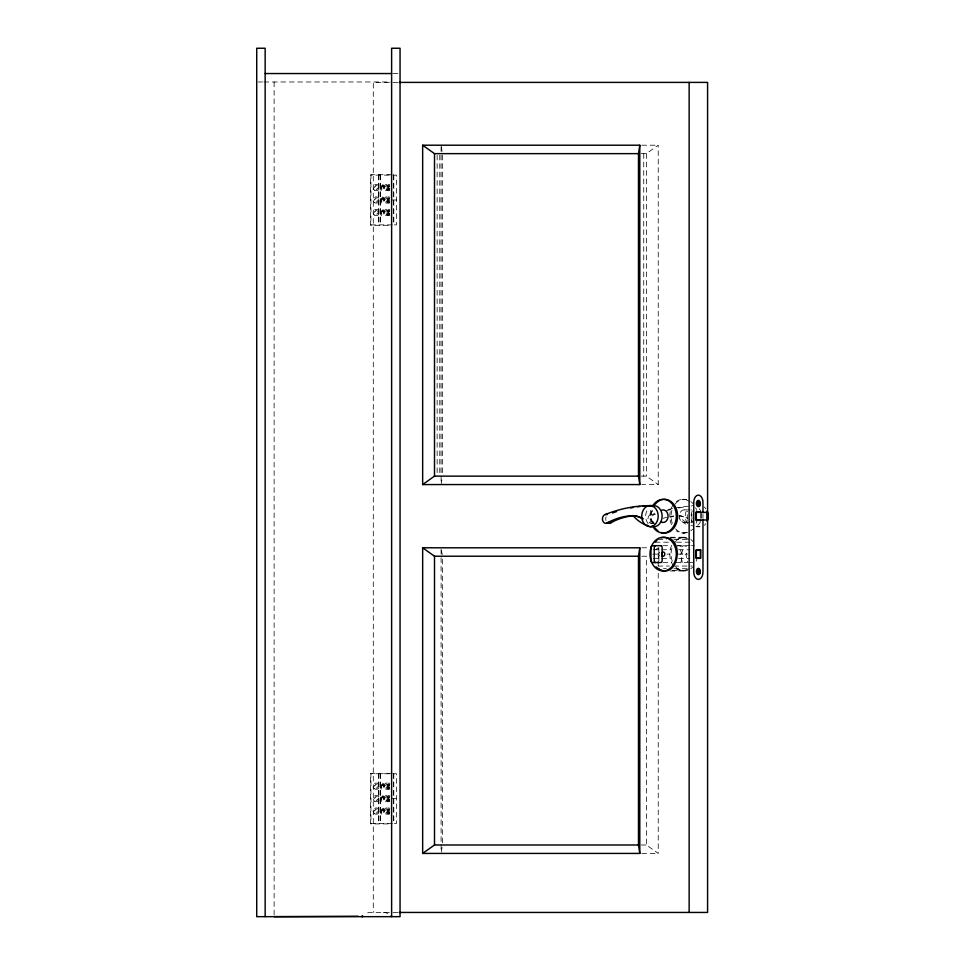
<?xml version="1.0" encoding="UTF-8"?>
<svg xmlns="http://www.w3.org/2000/svg" width="965" height="965" viewBox="0 0 965 965"><rect width="100%" height="100%" fill="white"/><g stroke="black" fill="none" stroke-linecap="round" stroke-linejoin="round"><path stroke-width="0.72" stroke-dasharray="4.83 3.62" d="M673.606 566.045C669.336 560.243 668.733 552.257 671.519 545.683L663.003 545.683M441.102 484.563L442.199 477.542M441.319 852.023L442.199 846.401M680.94 562.547L682.593 554.115A4.475 3.498 -90 0 1 682.086 546.636A4.475 3.498 -90 0 1 687.623 549.085M641.122 153.64L646.393 153.64L658.239 145.208L658.239 484.563L641.773 484.563M655.874 549.483L658.239 547.794L658.239 565.864M676.332 539.519L682.918 537.252L689.493 539.519M676.332 568.723L682.918 570.978L689.493 568.723M653.329 522.596L651.411 523.38A4.391 3.426 -90 0 1 647.961 519.411A4.391 3.426 -90 0 1 650.76 514.671A244.772 191.022 -90 0 1 654.789 513.271M672.509 508.567L671.145 508.832A244.772 191.022 -90 0 0 667.032 509.773M393.032 73.545L398.654 73.545M258.174 81.977L262.528 81.977M263.976 81.977L391.621 81.977M397.773 82.399L373.298 82.399L373.298 912.444M641.773 145.208L658.239 145.208M391.621 174.713L370.548 174.713L370.548 225.303L390.294 225.303M387.749 186.752L387.749 185.642L386.096 185.642L386.121 186.752L384.987 186.752L384.999 188.392L386.121 188.392L386.121 189.514L387.749 189.514L387.749 188.392M387.616 186.752L389.136 186.752L389.136 185.642M387.616 188.392L389.136 188.392L389.136 189.514M387.749 199.188L387.749 198.078L386.096 198.078L386.096 199.188L384.987 199.188L384.987 200.829L386.121 200.829L386.121 201.95L387.749 201.95L387.749 200.829M387.616 199.188L389.136 199.188L389.136 198.078M392.152 200.008L396.458 200.008M387.616 200.829L389.136 200.829L389.136 201.95M387.749 211.625L387.749 210.515L386.096 210.515L386.121 211.625L384.987 211.625L384.999 213.265L386.121 213.265L386.121 214.387L387.749 214.387L387.749 213.265M387.616 211.625L389.136 211.625L389.136 210.515M387.616 213.265L389.136 213.265L389.136 214.387M392.321 224.881L370.934 224.881L370.97 175.135L396.446 175.135L396.458 224.881L392.852 224.881M641.122 476.131L646.393 476.131L658.239 484.563M682.918 499.315L684.233 499.315M684.233 509.858L692.146 509.858A6.321 4.934 -90 0 0 690.868 510.075M650.76 514.671L654.053 514.671A244.772 191.022 -90 0 1 656.743 513.73M686.151 522.692A34.258 26.731 -90 0 1 679.855 516.721L679.167 515.744L679.83 515.744A35.657 27.828 -90 0 1 687.357 518.145M692.267 510.907A10.543 8.227 -90 0 0 692.267 521.45L691.603 521.45A10.543 8.227 -90 0 0 692.918 523.633M684.233 522.499L692.146 522.499A6.321 4.934 -90 0 1 690.868 522.282M651.411 523.38L654.704 523.38M696.091 526.721L700.047 526.721A10.543 8.227 -90 0 1 695.934 525.31M682.918 533.042L684.233 533.042M670.144 537.252L684.233 537.252M670.711 537.831L686.32 537.831M657.889 539.519L666.405 539.519M673.884 539.519L688.081 539.519M655.163 542.197L669.348 542.197M676.61 542.197L692.219 542.197M677.285 545.683L690.059 545.683M691.471 545.683L694.318 545.683M641.773 547.794L649.252 547.794M653.172 549.76L670.205 549.76M678.6 549.76L689.951 549.76M652.726 554.115L659.819 554.115M666.912 554.115L669.758 554.115M677.321 554.115L687.562 554.115M641.894 556.226L646.393 556.226L646.393 844.99L658.239 853.422L658.239 571.883M653.172 558.482L660.265 558.482M661.688 558.482L670.205 558.482M678.6 558.482L689.951 558.482M663.003 562.547L671.519 562.547M675.669 562.547L687.526 562.547L685.874 554.115A4.475 3.498 -90 0 0 687.659 551.039M688.636 562.547L692.894 562.547M657.997 566.045L669.348 566.045M673.775 566.045L692.219 566.045M663.45 568.614L666.284 568.614M673.884 568.723L688.081 568.723M672.412 570.412L686.32 570.412M670.144 570.978L684.233 570.978M391.754 773.327L370.548 773.327L370.548 823.917L391.935 823.917M387.749 785.365L387.749 784.255L386.096 784.255L386.121 785.365L384.987 785.365L384.999 787.006L386.121 787.006L386.121 788.128L387.749 788.128L387.749 787.006M387.616 785.365L389.136 785.365L389.136 784.255M387.616 787.006L389.136 787.006L389.136 788.128M387.749 797.802L387.749 796.692L386.096 796.692L386.096 797.802L384.987 797.802L384.987 799.442L386.121 799.442L386.121 800.564L387.749 800.564L387.749 799.442M387.616 797.802L389.136 797.802L389.136 796.692M392.152 798.622L396.458 798.622M387.616 799.442L389.136 799.442L389.136 800.564M387.749 810.238L387.749 809.128L386.096 809.128L386.096 810.238L384.987 810.238L384.999 811.879L386.121 811.879L386.121 813L387.749 813L387.749 811.879M387.616 810.238L389.136 810.238L389.136 809.128M387.616 811.879L389.136 811.879L389.136 813M392.321 823.495L370.934 823.495L370.934 773.749L396.446 773.749L396.458 823.495L392.852 823.495M641.122 844.99L646.393 844.99M641.773 853.422L658.239 853.422M397.773 912.444L370.548 912.444A10.543 10.543 0 0 0 364.444 914.398M676.224 568.614L679.505 570.412M682.255 562.547L680.602 554.115A4.475 3.498 -90 0 0 682.086 548.156A4.475 3.498 -90 0 0 677.466 546.118M441.319 146.608L442.199 152.229M441.536 550.605L442.199 554.827M702.978 514.019L702.978 518.519M700.674 513.368L700.674 518.989M658.866 547.794L658.866 560.448A2.111 1.315 -90 0 1 658.818 560.991M646.393 153.64L646.393 476.131M643.751 153.64L643.751 476.131M442.416 155.148L442.416 474.623M442.416 559.242L442.416 843.494M441.102 146.704L441.102 483.067M441.102 549.302L441.102 842.891M441.102 844.387L441.102 851.926M439.775 155.148L439.775 474.623M437.145 155.148L437.145 474.623M393.792 175.135L393.792 224.881M393.792 773.749L393.792 823.495M393.394 174.713L393.394 225.303M393.394 773.327L393.394 823.917M389.329 186.752L389.329 185.642L388.304 185.642L388.304 186.752M389.329 188.392L389.329 189.514L388.304 189.514L388.304 188.392M389.329 199.188L389.329 198.078L388.304 198.078L388.304 199.188M389.329 200.829L389.329 201.95L388.304 201.95L388.304 200.829M389.329 211.625L389.329 210.515L388.304 210.515L388.304 211.625M389.329 213.265L389.329 214.387L388.304 214.387L388.304 213.265M389.329 785.365L389.329 784.255L388.304 784.255L388.304 785.365M389.329 787.006L389.329 788.128L388.304 788.128L388.304 787.006M389.329 797.802L389.329 796.692L388.304 796.692L388.304 797.802M389.329 799.442L389.329 800.564L388.304 800.564L388.304 799.442M389.329 810.238L389.329 809.128L388.304 809.128L388.304 810.238M389.329 811.879L389.329 813L388.304 813L388.304 811.879M388.859 186.752L388.871 188.392M388.859 199.188L388.871 200.829M388.871 211.625L388.859 213.265M388.871 785.365L388.859 787.006M388.859 797.802L388.871 799.442M388.871 810.238L388.859 811.879M388.437 186.752L388.437 188.392M388.437 199.188L388.437 200.829M388.437 211.625L388.437 213.265M388.437 785.365L388.437 787.006M388.437 797.802L388.437 799.442M388.437 810.238L388.437 811.879M387.737 185.642L387.737 189.514M387.737 198.078L387.737 201.95M387.737 210.515L387.737 214.387M387.737 784.255L387.737 788.128M387.737 796.692L387.737 800.564M387.737 809.128L387.737 813M382.683 185.642L382.683 186.752L384.203 186.752L384.203 188.392L382.683 188.392L382.683 189.514M382.683 198.078L382.683 199.188L384.203 199.188L384.203 200.829L382.683 200.829L382.683 201.95M382.683 210.515L382.683 211.625L384.203 211.625L384.203 213.265L382.683 213.265L382.683 214.387M382.683 784.255L382.683 785.365L384.203 785.365L384.203 787.006L382.683 787.006L382.683 788.128M382.683 796.692L382.683 797.802L384.203 797.802L384.203 799.442L382.683 799.442L382.683 800.564M382.683 809.128L382.683 810.238L384.203 810.238L384.203 811.879L382.683 811.879L382.683 813M382.478 185.642L382.478 186.752L380.958 186.752L380.958 188.392L382.478 188.392L382.478 189.514M382.478 198.078L382.478 199.188L380.958 199.188L380.958 200.829L382.478 200.829L382.478 201.95M382.478 210.515L382.478 211.625L380.958 211.625L380.958 213.265L382.478 213.265L382.478 214.387M382.478 784.255L382.478 785.365L380.958 785.365L380.958 787.006L382.478 787.006L382.478 788.128M382.478 796.692L382.478 797.802L380.958 797.802L380.958 799.442L382.478 799.442L382.478 800.564M382.478 809.128L382.478 810.238L380.958 810.238L380.958 811.879L382.478 811.879L382.478 813M381.778 186.752L381.778 188.392M381.778 199.188L381.778 200.829M381.778 211.625L381.778 213.265M381.778 785.365L381.778 787.006M381.778 797.802L381.778 799.442M381.778 810.238L381.778 811.879M381.657 186.752L381.657 185.642L383.503 185.642L383.503 189.514L381.657 189.514L381.657 188.392M381.657 199.188L381.657 198.078L383.503 198.078L383.503 201.95L381.657 201.95L381.657 200.829M381.657 211.625L381.657 210.515L383.503 210.515L383.503 214.387L381.657 214.387L381.657 213.265M381.657 785.365L381.657 784.255L383.503 784.255L383.503 788.128L381.657 788.128L381.657 787.006M381.657 797.802L381.657 796.692L383.503 796.692L383.503 800.564L381.657 800.564L381.657 799.442M381.657 810.238L381.657 809.128L383.503 809.128L383.503 813L381.657 813L381.657 811.879M380.487 175.135L380.487 224.881M380.487 773.749L380.487 823.495M380.222 174.713L380.222 225.303M380.222 773.327L380.222 823.917M378.835 175.135L378.835 224.881M378.835 773.749L378.835 823.495M378.57 174.713L378.57 225.303M378.57 773.327L378.57 823.917M274.12 81.977L274.12 916.666M383.189 912.444A10.543 10.543 0 0 1 389.305 914.398M652.545 523.307A16.863 13.16 -90 0 1 652.545 509.05M686.32 532.463A16.863 13.16 90 0 1 676.332 530.786M671.519 524.61A16.863 13.16 90 0 1 673.606 504.261M676.332 501.571A16.863 13.16 90 0 1 689.493 501.571M653.968 522.282A6.321 4.934 -90 0 1 650.301 516.178A6.321 4.934 -90 0 1 653.968 510.075M653.703 523.211A4.391 3.426 -90 0 1 651.242 518.76A4.391 3.426 -90 0 1 654.053 514.671M666.224 510.823A244.772 191.022 -90 0 1 673.075 509.134M696.597 526.359A10.543 8.227 -90 0 0 698.732 526.721A34.258 26.731 -90 0 1 696.115 526.552M691.326 520.69A35.657 27.828 -90 0 1 692.267 521.45M678.576 508.012A244.772 191.022 90 0 1 686.875 506.709M648.106 523.633A10.543 8.227 -90 0 1 648.106 508.724M605.996 520.593A4.463 3.486 -90 0 1 606.141 516.77M679.167 515.744A35.657 27.828 -90 0 1 687.719 518.7M699.275 508.724A10.543 8.227 -90 0 1 700.578 510.907M701.398 513.452A10.543 8.227 -90 0 1 701.398 518.905M700.578 521.45A10.543 8.227 -90 0 1 695.584 526.359M687.647 523.633A10.543 8.227 -90 0 1 687.647 508.724M691.326 505.998A10.543 8.227 -90 0 1 693.461 505.636M704.161 507.047A10.543 8.227 -90 0 1 705.861 508.724M705.861 523.633A10.543 8.227 -90 0 1 704.161 525.31M692.098 518.905A10.543 8.227 -90 0 1 692.098 513.452M693.521 526.058A34.258 26.731 -90 0 1 690.988 525.25M675.283 508.012A244.772 191.022 90 0 1 691.917 505.877M685.886 524.116A34.258 26.731 -90 0 1 679.167 518.965M669.951 517.312A87.743 68.467 90 0 1 673.461 516.54M663.196 518.326A87.743 68.467 90 0 1 666.658 517.312M670.156 516.54A87.743 68.467 90 0 1 673.691 515.998M687.719 520.654A6.321 4.934 -90 0 1 680.747 520.654A6.321 4.934 -90 0 1 680.747 511.703A6.321 4.934 -90 0 1 687.719 511.703M687.864 519.339A6.321 4.934 -90 0 1 687.37 514.538M651.218 523.307A16.863 13.16 -90 0 1 651.218 509.05M690.819 501.571A16.863 13.16 -90 0 1 693.533 504.261M695.632 507.747A16.863 13.16 -90 0 1 696.597 510.413M696.947 520.545A16.863 13.16 -90 0 1 696.163 523.307M692.689 529.097A16.863 13.16 -90 0 1 690.819 530.786M687.635 532.463A16.863 13.16 -90 0 1 674.933 528.108M672.303 523.307A16.863 13.16 -90 0 1 672.834 507.747M674.933 504.261A16.863 13.16 -90 0 1 687.635 499.894M389.667 189.152A3.16 3.16 0 0 1 384.902 189.996A3.16 3.16 0 0 1 384.902 185.159A3.16 3.16 0 0 1 389.667 185.992M389.667 201.589A3.16 3.16 0 0 1 384.902 202.433A3.16 3.16 0 0 1 384.902 197.584A3.16 3.16 0 0 1 389.667 198.428M389.667 214.025A3.16 3.16 0 0 1 384.902 214.869A3.16 3.16 0 0 1 384.902 210.02A3.16 3.16 0 0 1 389.667 210.865M389.812 215.183A3.16 1.978 -90 0 1 386.844 212.445A3.16 1.978 -90 0 1 389.812 209.707M389.812 202.747A3.16 1.978 90 0 1 386.844 200.008A3.16 1.978 90 0 1 389.812 197.27M389.812 190.31A3.16 1.978 -90 0 1 386.844 187.572A3.16 1.978 -90 0 1 389.812 184.834M687.635 570.412A16.863 13.16 90 0 1 674.933 566.045M672.303 561.244A16.863 13.16 90 0 1 672.834 545.683M674.933 542.197A16.863 13.16 90 0 1 687.635 537.831M690.819 539.519A16.863 13.16 90 0 1 693.533 542.197M696.947 558.482A16.863 13.16 90 0 1 696.163 561.244M692.689 567.034A16.863 13.16 90 0 1 690.819 568.723M659.686 555.949A2.111 1.641 -90 0 1 659.686 552.294M389.667 787.766A3.16 3.16 0 0 1 384.902 788.61A3.16 3.16 0 0 1 384.902 783.761A3.16 3.16 0 0 1 389.667 784.605M389.667 800.202A3.16 3.16 0 0 1 384.902 801.047A3.16 3.16 0 0 1 384.902 796.197A3.16 3.16 0 0 1 389.667 797.042M389.667 812.639A3.16 3.16 0 0 1 384.902 813.483A3.16 3.16 0 0 1 384.902 808.634A3.16 3.16 0 0 1 389.667 809.478M389.812 813.797A3.16 1.978 -90 0 1 386.844 811.058A3.16 1.978 -90 0 1 389.812 808.32M389.812 801.36A3.16 1.978 90 0 1 386.844 798.622A3.16 1.978 90 0 1 389.812 795.884M389.812 788.924A3.16 1.978 -90 0 1 386.844 786.186A3.16 1.978 -90 0 1 389.812 783.447M377.11 185.642L375.457 185.642L375.457 186.752L374.336 186.752L374.336 188.392L375.469 188.392L375.469 189.514L377.11 189.514L377.098 188.392L378.232 188.392L378.208 186.752L377.098 186.752L377.098 185.642M377.11 198.078L375.457 198.078L375.457 199.188L374.336 199.188L374.336 200.829L375.469 200.829L375.457 201.95L377.11 201.95L377.098 200.829L378.232 200.829L378.232 199.188L377.098 199.188L377.098 198.078M377.11 210.515L375.457 210.515L375.457 211.625L374.336 211.625L375.457 214.387L377.11 214.387L377.11 213.265L378.232 213.265L378.232 211.625L377.098 211.625L377.098 210.515M377.11 784.255L375.457 784.255L375.457 785.365L374.336 785.365L374.336 787.006L375.469 787.006L375.469 788.128L377.11 788.128L377.098 787.006L378.232 787.006L378.208 785.365L377.098 785.365L377.098 784.255M377.11 796.692L375.457 796.692L375.457 797.802L374.336 797.802L374.336 799.442L375.469 799.442L375.457 800.564L377.11 800.564L377.098 799.442L378.232 799.442L378.232 797.802L377.098 797.802L377.11 796.692M377.11 809.128L375.457 809.128L375.469 810.238L374.336 810.238L374.336 811.879L375.469 811.879L375.457 813L377.11 813L377.098 811.879L378.232 811.879L378.208 810.238L377.098 810.238L377.098 809.128M374.709 202.747A3.16 3.16 0 0 0 379.45 200.008A3.16 3.16 0 0 0 374.709 197.27A3.16 3.16 0 0 0 374.709 202.747M374.709 215.183A3.16 3.16 0 0 0 379.45 212.445A3.16 3.16 0 0 0 374.709 209.707A3.16 3.16 0 0 0 374.709 215.183M374.709 190.31A3.16 3.16 0 0 0 379.45 187.572A3.16 3.16 0 0 0 374.709 184.834A3.16 3.16 0 0 0 374.709 190.31M380.451 198.428A3.16 1.978 90 0 0 382.164 203.169A3.16 1.978 90 0 0 383.877 198.428A3.16 1.978 90 0 0 380.451 198.428M380.451 185.992A3.16 1.978 90 0 0 382.164 190.732A3.16 1.978 90 0 0 383.877 185.992A3.16 1.978 90 0 0 380.451 185.992M383.877 214.025A3.16 1.978 -90 0 0 382.164 209.284A3.16 1.978 -90 0 0 380.451 214.025A3.16 1.978 -90 0 0 383.877 214.025M374.709 801.36A3.16 3.16 0 0 0 379.45 798.622A3.16 3.16 0 0 0 374.709 795.884A3.16 3.16 0 0 0 374.709 801.36M374.709 813.797A3.16 3.16 0 0 0 379.45 811.058A3.16 3.16 0 0 0 374.709 808.32A3.16 3.16 0 0 0 374.709 813.797M374.709 788.924A3.16 3.16 0 0 0 379.45 786.186A3.16 3.16 0 0 0 374.709 783.447A3.16 3.16 0 0 0 374.709 788.924M380.451 797.042A3.16 1.978 90 0 0 382.164 801.782A3.16 1.978 90 0 0 383.877 797.042A3.16 1.978 90 0 0 380.451 797.042M380.451 784.605A3.16 1.978 90 0 0 382.164 789.346A3.16 1.978 90 0 0 383.877 784.605A3.16 1.978 90 0 0 380.451 784.605M383.877 812.639A3.16 1.978 -90 0 0 382.164 807.898A3.16 1.978 -90 0 0 380.451 812.639A3.16 1.978 -90 0 0 383.877 812.639"/><path stroke-width="1.45" d="M639.795 484.563L638.48 476.131L638.48 153.64L639.795 145.208L422.658 145.208L422.658 484.563L639.795 484.563L639.795 145.208M639.795 853.422L638.48 844.99L638.48 556.226L639.795 547.794L422.658 547.794L422.658 853.422L639.795 853.422L639.795 547.794M362.116 916.666L362.635 916.026A10.543 10.543 0 0 0 362.116 916.666L362.116 916.062M655.163 542.197L656.972 540.412M422.658 484.563L434.503 476.131L638.48 476.131M422.658 853.422L434.503 844.99L638.48 844.99M648.504 505.998A10.543 8.227 -90 0 1 650.627 505.636A194.966 152.156 -90 0 0 629.747 507.481L625.61 508.29A194.966 152.156 -90 0 0 605.26 514.514A4.463 3.486 -90 0 0 602.45 519.315A4.463 3.486 -90 0 0 605.923 523.356L610.954 521.028A87.743 68.467 90 0 1 631.761 515.684L633.1 515.672A32.171 25.102 -90 0 1 638.36 516.601M630.459 507.988L633.052 507.481M661.061 537.831C687.382 532.62 678.697 585.671 656.031 566.901M358.16 916.28L274.12 916.666M265.158 73.545L391.621 73.545M399.269 82.399L707.586 82.399L707.586 912.444L399.269 912.444M422.658 145.208L434.503 153.64L638.48 153.64M649.964 505.636L653.92 505.636A194.966 152.156 90 0 0 642.762 506.167M700.674 511.969L696.054 511.969L696.054 520.4L700.674 520.4M605.26 514.514L607.455 514.514M642.678 518.905L643.341 518.905M607.854 522.596L611.159 522.596L609.217 523.356A4.463 3.486 -90 0 1 607.274 522.608M606.852 523.175L610.145 523.175L614.247 521.028A87.743 68.467 90 0 1 633.872 515.768M647.201 526.021L649.964 526.721A10.543 8.227 -90 0 0 657.696 512.572A10.543 8.227 -90 0 0 644.68 508.109A10.543 8.227 -90 0 0 645.85 525.31L648.516 526.021L647.177 525.31M649.964 526.721L653.92 526.721A10.543 8.227 -90 0 0 662.074 514.803A10.543 8.227 -90 0 0 651.797 505.998M422.658 547.794L434.503 556.226L638.48 556.226M651.797 526.359L653.92 526.721M648.516 526.021L646.321 525.262A44.921 35.054 -90 0 1 633.1 515.672M657.768 568.614L661.061 570.412M702.978 512.524L702.978 503.537A7.443 4.656 -90 0 0 698.371 495.105A7.443 4.656 -90 0 0 693.751 503.537L693.751 570.978A7.443 4.656 -90 0 0 698.371 579.41A7.443 4.656 -90 0 0 702.978 570.978L702.978 520.026M689.143 82.399L689.143 912.444M434.503 153.64L434.503 476.131M434.503 556.226L434.503 844.99M265.158 916.666L265.158 48.25L256.726 48.25L256.726 916.666L400.053 916.666L400.053 48.25L391.621 48.25L391.621 916.666A10.543 10.543 0 0 0 391.115 916.026M664.463 499.315A16.863 13.16 -90 0 1 677.514 518.386A16.863 13.16 -90 0 1 661.061 532.463M657.889 530.786A16.863 13.16 -90 0 1 655.163 528.108M655.163 504.261A16.863 13.16 -90 0 1 663.317 499.375M637.202 506.818A194.966 152.156 90 0 1 639.976 506.456M639.216 516.89A32.171 25.102 -90 0 1 642.533 518.434M612.57 512.982A194.966 152.156 -90 0 1 616.611 511.595M632.437 515.672A32.171 25.102 90 0 1 641.882 518.434M707.176 510.907A10.543 8.227 -90 0 1 707.176 521.45M661.869 510.075A6.321 4.934 -90 0 1 668.045 517.011A6.321 4.934 -90 0 1 660.675 521.655M652.364 506.516A16.863 13.16 -90 0 1 671.314 502.946A16.863 13.16 -90 0 1 672.979 527.385A16.863 13.16 -90 0 1 653.848 528.108M661.99 552.631A2.111 1.641 90 0 1 664.402 552.764A2.111 1.641 90 0 1 664.089 555.852A2.111 1.641 90 0 1 661.725 555.177M655.573 545.683A2.111 1.315 90 0 0 654.246 547.794L654.246 560.448A2.111 1.315 -90 0 0 655.573 562.547M661.676 552.631A2.111 1.641 -90 0 1 661.676 555.611M658.347 562.113A2.111 1.315 -90 0 1 657.551 562.547M697.092 502.982L698.708 505.564L698.708 504.08L699.685 503.537L698.708 502.982L698.708 501.498L698.021 501.498L698.021 502.982L697.092 502.982M697.092 570.966L698.708 573.548L698.708 572.052L699.685 571.509L698.708 570.966L698.708 569.471L698.021 569.471L698.021 570.966L697.092 570.966M706.983 512.391L696.32 512.391L696.32 519.978L706.983 519.978L706.983 512.391M660.844 545.683L652.28 545.683A2.111 1.315 -90 0 0 650.965 547.794L650.965 560.448A2.111 1.315 -90 0 0 652.28 562.547L660.844 562.547A2.111 1.315 -90 0 0 662.159 560.448L662.159 547.794A2.111 1.315 -90 0 0 660.844 545.683M700.674 549.905L696.054 549.905L696.054 558.337L700.674 558.337L700.674 549.905M700.409 550.327L696.32 550.327L696.32 557.915L700.409 557.915L700.409 550.327M651.749 545.683A16.863 13.16 90 0 0 663.148 570.978A16.863 13.16 90 0 0 674.547 545.683A16.863 13.16 90 0 0 651.749 545.683M699.758 505.769A3.16 1.978 -90 0 0 698.877 500.473A3.16 1.978 -90 0 0 696.453 504.357A3.16 1.978 -90 0 0 699.758 505.769M700.083 573.089A3.16 1.978 -90 0 0 698.371 568.349A3.16 1.978 -90 0 0 696.658 573.089A3.16 1.978 -90 0 0 700.083 573.089"/></g></svg>
